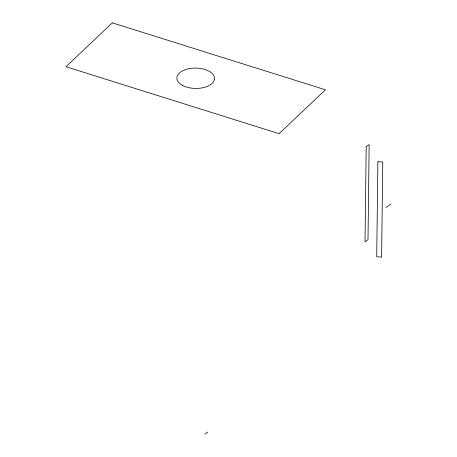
<?xml version="1.0" encoding="UTF-8"?>
<svg xmlns="http://www.w3.org/2000/svg" width="457" height="457" viewBox="0 0 457 457"><rect width="100%" height="100%" fill="white"/><g stroke="black" fill="none" stroke-linecap="round" stroke-linejoin="round"><path stroke-width="0.69" d="M385.994 207.484L391.021 203.925M204.89 434.15L207.844 432.054M366.2 146.726L365.034 241.81L367.994 239.714L369.153 144.635L366.2 146.726M377.882 161.687L376.722 256.771L381.601 257.137L382.766 162.052L377.882 161.687M112.313 22.85L65.979 66.739L279.107 133.673L325.441 89.789L112.313 22.85M182.514 85.408A18.834 10.174 0.7 0 0 213.945 80.963A18.834 10.174 0.7 0 0 190.672 68.413A18.834 10.174 0.7 0 0 182.514 85.408"/></g></svg>
